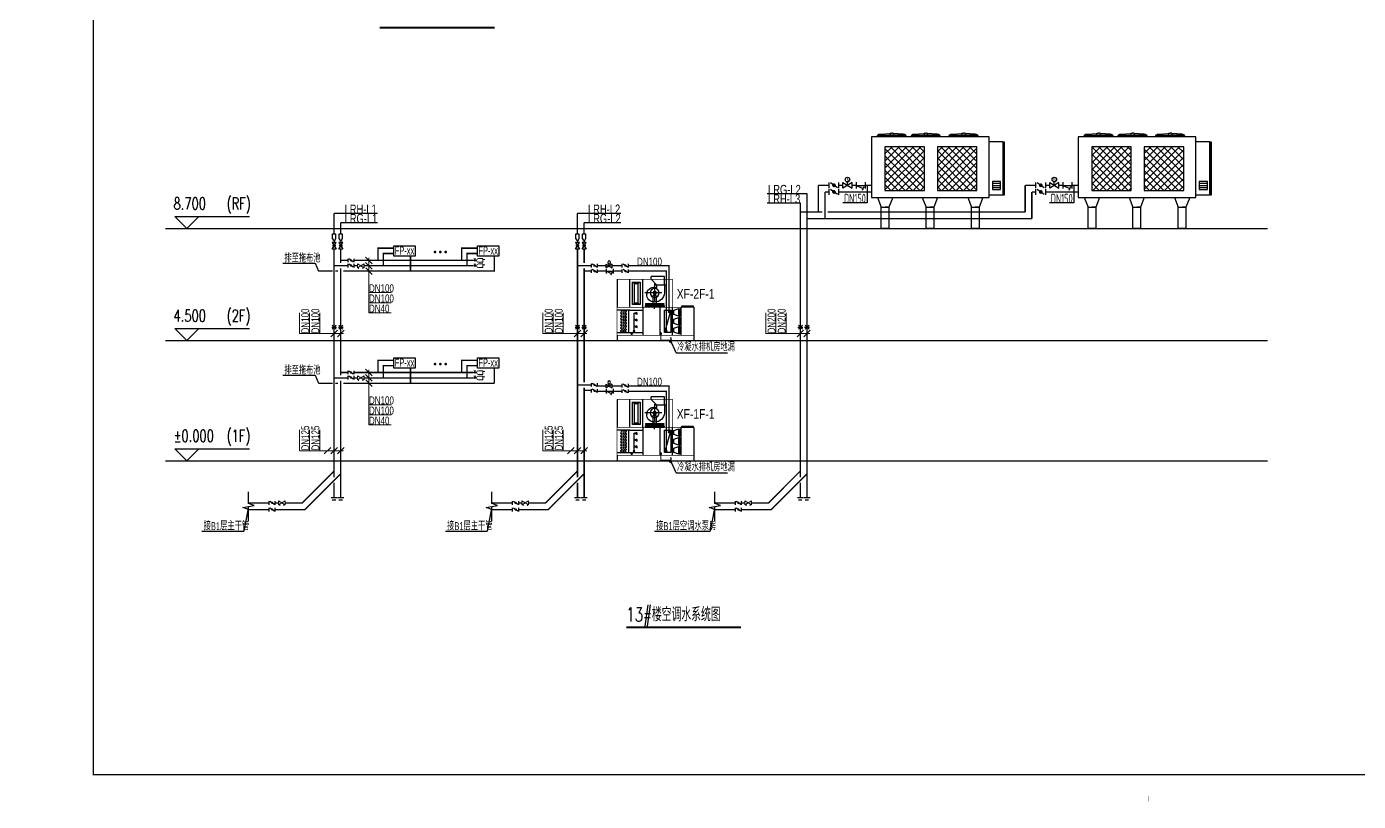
# Model space of a CAD drawing. Extents: x -777745 to 647905, y -207485 to 303235.
# Drawn here: x -437761 to -387826, y 99423 to 128455 of the extents above; entities that cross this region are included whole.
import ezdxf

# ---------------------------------------------------------------- set-up
doc = ezdxf.new("R2010")
doc.units = 0
doc.header["$LTSCALE"] = 1000
doc.linetypes.add('CENTER2', pattern=[1.125, 0.75, -0.125, 0.125, -0.125])
doc.linetypes.add('DASH', pattern=[0.35, 0.25, -0.1])
doc.layers.get('0').update_dxf_attribs({"linetype": 'CONTINUOUS'})
for name, color, linetype in [('00-防烟分区', 4, 'CONTINUOUS'), ('ACS_100', 2, 'CONTINUOUS'), ('ACS_COM', 7, 'CONTINUOUS'), ('ACS_KT_FM', 3, 'CONTINUOUS'), ('ACS_KT_FM_E', 3, 'CONTINUOUS'), ('ACS_SFG_FM', 3, 'CONTINUOUS'), ('ACS_空调机组', 2, 'CONTINUOUS'), ('ACS_设备', 4, 'CONTINUOUS'), ('DIM_ELEV', 3, 'CONTINUOUS'), ('DIM_SYMB', 3, 'CONTINUOUS'), ('DUCT-新风标注', 3, 'CONTINUOUS'), ('DUCT-新风阀门', 7, 'CONTINUOUS'), ('EQ-风机盘管', 7, 'CONTINUOUS'), ('H-公共文字', 7, 'CONTINUOUS'), ('TEXT-风机盘管', 7, 'CONTINUOUS'), ('VALVE-空冷供水', 7, 'CONTINUOUS'), ('VALVE-空冷热回水', 7, 'CONTINUOUS'), ('设备以及附件层', 7, 'CONTINUOUS')]:
    doc.layers.add(name, color=color, linetype=linetype)
for name, color, linetype, lineweight in [('H-CN-阀件', 7, 'CONTINUOUS', 25), ('H-DIM-空调', 7, 'CONTINUOUS', 20), ('H-KT-冷凝', 5, 'N_LINE', 35), ('H-KT-冷热供', 3, 'LRG_LINE', 35), ('H-KT-冷热回', 2, 'LRH_LINE', 35), ('H-KT-阀件', 7, 'CONTINUOUS', 20)]:
    doc.layers.add(name, color=color, linetype=linetype, lineweight=lineweight)
doc.styles.add('_TCH_DIM', font='SIMPLEX', dxfattribs={"bigfont": 'GBCBIG'})
doc.styles.add('_THVAC_PIPEDN', font='ROS', dxfattribs={"width": 0.8, "height": 3.5, "bigfont": 'JD'})
doc.styles.add('HZF', font='ROS', dxfattribs={"width": 0.75, "bigfont": 'JD'})
doc.styles.add('JD', font='ROMANS2.shx', dxfattribs={"width": 0.7, "bigfont": 'HZDF2.shx'})
doc.styles.add('KHZ', font='ROMANS', dxfattribs={"width": 0.7, "bigfont": 'HZTXT'})
doc.styles.get("Standard").update_dxf_attribs({"font": 'ros.shx', "width": 0.8, "bigfont": 'jd.shx'})
doc.styles.add('等高', font='ros1.shx', dxfattribs={"width": 0.7, "bigfont": 'jd.shx'})
doc.linetypes.add('LRG_LINE', pattern='A,1.5,-0.1,["LRG",KHZ,S=0.1,R=0,X=-0.1,Y=-0.05],-0.2', length=1.8)
doc.linetypes.add('LRH_LINE', pattern='A,1.5,-0.1,["LRH",KHZ,S=0.1,R=0,X=-0.1,Y=-0.05],-0.2', length=1.8)
doc.linetypes.add('N_LINE', pattern='A,1.5,-0.1,["N",KHZ,S=0.1,R=0,X=-0.1,Y=-0.05],-0.02', length=1.62)

# ---------------------------------------------------------------- blocks, each defined once
blk = doc.blocks.new('图框-A1')
for points, const_width in [([(0, 0), (841, 0), (841, 594), (0, 594)], 0.05), ([(766, 584), (25, 584), (25, 10), (766, 10)], 0.5)]:
    blk.add_lwpolyline(points, close=True, dxfattribs=dict(const_width=const_width))
at = {"const_width": 0.05}
blk.add_lwpolyline([(420.5, 0), (420.5, 2)], dxfattribs=at)
blk = doc.blocks.new('$VALVE$00000964')
h = blk.add_hatch(color=256)
h.paths.add_polyline_path([(15, 46, 0.414214), (0, 61), (0, 31, 0.414214)])
h.paths.add_polyline_path([(0, 61, 0.414214), (-15, 46, 0.414214), (0, 31)])
for p, q in [((-46, 138), (-46, 251)), ((-46, 251), (46, 251)), ((0, 92), (0, 0)), ((15, 46), (44, 46)), ((23, 251), (23, 297)), ((44, 68), (44, 24)), ((46, 251), (46, 138))]:
    blk.add_line(p, q)
blk.add_circle((0, 46), 14.7)
blk.add_arc((0, 138), 46.1, 180, 0)
blk.add_point((0, 0))
blk = doc.blocks.new('$VALVE$00000929')
blk.add_lwpolyline([(-125, -72), (125, 72), (125, -72), (-125, 72)], close=True)
for points in [[(-80, -46), (-80, -116)], [(80, -46), (80, -116)]]:
    blk.add_lwpolyline(points)
for p in [(-125, 0), (125, 0)]:
    blk.add_point(p)
blk = doc.blocks.new('$VALVE$00000777')
for p, q in [((-150, 350), (-150, 850)), ((-150, 850), (150, 850)), ((0, 850), (0, 1000)), ((0, 200), (0, 0)), ((150, 850), (150, 350))]:
    blk.add_line(p, q)
blk.add_arc((0, 350), 150, 180, 0)
at = {"width": 0.8, "flags": 9}
for tag in ['YSIZE', 'XSIZE', 'XSIZE', 'YSIZE']:
    blk.add_attdef(tag, (0, 0), '', height=0.5, dxfattribs=at)
blk = doc.blocks.new('$VALVE$00000296')
for points in [[(-125, 72), (-125, -72), (125, 72), (125, -72), (-125, 72)], [(0, 60), (0, -64)]]:
    blk.add_lwpolyline(points)
for p in [(-125, 0), (125, 0)]:
    blk.add_point(p)
blk = doc.blocks.new('HDDF')
for p, q in [((-2.47, 1.45), (-2.47, -1.4)), ((1.78, 1.22), (-1.78, -1.17)), ((2.47, 1.45), (2.47, -1.4))]:
    blk.add_line(p, q)
at = {"const_width": 0.944}
blk.add_lwpolyline([(-0.47, 0, 1), (0.47, 0, 1)], format="xyb", close=True, dxfattribs=at)
blk = doc.blocks.new('$VALVE$00000780')
at = {"layer": '设备以及附件层'}
for points in [[(-37, -37), (37, 37)], [(37, -37), (-37, 37)], [(0, 45), (0, -45)]]:
    blk.add_lwpolyline(points, dxfattribs=at)
blk = doc.blocks.new('$ThvacSys$00000040')
at = {"elevation": 0}
blk.add_lwpolyline([(7, -101, -0.575183), (0, 0, 0.604745), (-11, 101, 16.924828)], format="xyb", dxfattribs=at)
blk = doc.blocks.new('jrg')
for centre, radius, start, end in [((-1.87, 0), 0.375, 0, 180), ((-1.12, 0), 0.375, 180, 0), ((-0.37, 0), 0.375, 0, 180), ((0.39, 0.02), 0.393, 182.68224, 357.31776), ((1.16, 0), 0.375, 0, 180), ((1.92, 0.01), 0.38, 180.89646, 359.10354)]:
    blk.add_arc(centre, radius, start, end)
blk = doc.blocks.new('xf-100-1')
for centre, radius, start, end in [((2553, 220), 28.5, 90.8965, 269.1035), ((2554, 105), 29.5, 92.6822, 180.5291), ((2552, 163), 28.1, 270, 90), ((2633, 220), 28.5, 90.8965, 269.1035), ((2634, 105), 29.5, 92.6822, 180.5291), ((2632, 163), 28.1, 270, 90), ((2721, 221), 28.5, 90.8965, 269.1035), ((2722, 107), 29.5, 92.6822, 182.671), ((2720, 164), 28.1, 270, 90)]:
    blk.add_arc(centre, radius, start, end)
at = {"layer": 'ACS_100'}
for p, q in [((1920, 1050), (1920, 2100)), ((2400, 1050), (2400, 2100))]:
    blk.add_line(p, q, dxfattribs=at)
at = {"layer": 'ACS_KT_FM', "color": 8}
for centre, end in [((2552, 958), 332.1155), ((2632, 958), 332.1155), ((2720, 959), 329.5438)]:
    blk.add_arc(centre, 28.1, 270, end, dxfattribs=at)
at = {"layer": 'ACS_SFG_FM', "color": 8}
blk.add_line((1056, 1880), (1442, 1880), dxfattribs=at)
at = {"layer": 'ACS_空调机组', "color": 2}
for p, q in [((1100, 2100), (1100, 2200)), ((1100, 2200), (1607, 2200)), ((1607, 2100), (1607, 2200)), ((2880, 2100), (2880, 1050)), ((0, 1050), (0, 0)), ((454, 1100), (24, 1100)), ((24, 1100), (24, 1050)), ((25, 1050), (454, 1050)), ((454, 1050), (454, 1100)), ((480, 0), (480, 1050)), ((480, 0), (480, 1050)), ((800, 0), (800, 1050)), ((1280, 1050), (1280, 0)), ((1920, 1050), (1920, 0))]:
    blk.add_line(p, q, dxfattribs=at)
at = {"layer": 'ACS_空调机组', "color": 8}
for p, q in [((1100, 1880), (1100, 2100)), ((1386, 1880), (1607, 2100)), ((1041, 1880), (1456, 1880)), ((1060, 1880), (1437, 1880)), ((1100, 1880), (1100, 1589)), ((1207, 1589), (1837, 1589)), ((1386, 1790), (1386, 1880)), ((1469, 1255), (1469, 1923)), ((1765, 1570), (1765, 1543)), ((2099, 1945), (2015, 1995)), ((2305, 1995), (2015, 1995)), ((2015, 1995), (2015, 1155)), ((2221, 1945), (2099, 1945)), ((2099, 1945), (2099, 1205)), ((2221, 1945), (2305, 1995)), ((2221, 1205), (2221, 1945)), ((2305, 1155), (2305, 1995)), ((530, 717), (530, 1001)), ((750, 938), (568, 1001)), ((568, 717), (568, 1001)), ((1114, 1113), (1114, 1050)), ((1825, 1113), (1114, 1113)), ((1114, 1050), (1825, 1050)), ((1130, 1189), (1130, 1153)), ((1809, 1189), (1130, 1189)), ((1809, 1153), (1130, 1153)), ((1141, 1125), (1172, 1125)), ((1151, 1140), (1172, 1140)), ((1190, 1140), (1168, 1140)), ((1199, 1125), (1169, 1125)), ((1170, 1107), (1170, 1156)), ((1325, 1125), (1356, 1125)), ((1335, 1140), (1357, 1140)), ((1374, 1140), (1353, 1140)), ((1384, 1125), (1353, 1125)), ((1354, 1107), (1354, 1156)), ((1409, 1483), (1409, 1189)), ((1409, 1483), (1536, 1483)), ((1460, 1001), (1498, 1001)), ((1536, 1483), (1536, 1189)), ((1556, 1125), (1586, 1125)), ((1566, 1140), (1587, 1140)), ((1604, 1140), (1583, 1140)), ((1614, 1125), (1584, 1125)), ((1585, 1107), (1585, 1156)), ((1740, 1125), (1771, 1125)), ((1750, 1140), (1771, 1140)), ((1789, 1140), (1767, 1140)), ((1798, 1125), (1768, 1125)), ((1769, 1107), (1769, 1156)), ((1809, 1189), (1809, 1153)), ((1825, 1113), (1825, 1050)), ((2015, 1155), (2099, 1205)), ((2015, 1155), (2305, 1155)), ((2099, 1205), (2221, 1205)), ((2305, 1155), (2221, 1205)), ((530, 717), (568, 717)), ((530, 383), (530, 667)), ((530, 667), (568, 667)), ((568, 717), (750, 780)), ((568, 383), (568, 667)), ((750, 604), (568, 667)), ((750, 780), (750, 938)), ((750, 446), (750, 604)), ((861, 945), (1097, 105)), ((861, 945), (861, 105)), ((1097, 945), (861, 945)), ((1097, 105), (1097, 945)), ((2400, 945), (1920, 945)), ((2244, 827), (2109, 827)), ((2244, 578), (2109, 578)), ((2244, 827), (2127, 866)), ((2244, 827), (2127, 787)), ((2244, 578), (2127, 617)), ((2244, 578), (2127, 538)), ((2244, 189), (2244, 827)), ((2400, 945), (2865, 945)), ((2434, 105), (2434, 945)), ((530, 383), (568, 383)), ((530, 333), (568, 333)), ((530, 49), (530, 333)), ((530, 49), (568, 49)), ((568, 383), (750, 446)), ((750, 270), (568, 333)), ((568, 49), (568, 333)), ((568, 49), (750, 112)), ((750, 112), (750, 270)), ((861, 105), (1097, 105)), ((2880, 105), (1920, 105)), ((2244, 328), (2109, 328)), ((2244, 328), (2127, 368)), ((2244, 328), (2127, 289))]:
    blk.add_line(p, q, dxfattribs=at)
at = {"layer": 'ACS_空调机组', "color": 2, "const_width": 25}
for points in [[(800, 1050), (800, 2100)], [(2880, 2100), (800, 2100)], [(1295, 2100), (2880, 2100)], [(2880, 1050), (2880, 2100)], [(0, 1050), (0, 0)], [(0, 1050), (2880, 1050)], [(2880, 1050), (0, 1050)], [(2880, 1050), (865, 1050)], [(2880, 1050), (2880, 0)], [(0, 0), (2880, 0)]]:
    blk.add_lwpolyline(points, dxfattribs=at)
at = {"layer": 'ACS_空调机组', "color": 8}
for points in [[(1151, 1153), (1151, 1140), (1141, 1125), (1141, 1113)], [(1190, 1153), (1190, 1140), (1199, 1125), (1199, 1113)], [(1335, 1153), (1335, 1140), (1325, 1125), (1325, 1113)], [(1374, 1153), (1374, 1140), (1384, 1125), (1384, 1113)], [(1566, 1153), (1566, 1140), (1556, 1125), (1556, 1113)], [(1604, 1153), (1604, 1140), (1614, 1125), (1614, 1113)], [(1750, 1153), (1750, 1140), (1740, 1125), (1740, 1113)], [(1789, 1153), (1789, 1140), (1798, 1125), (1798, 1113)]]:
    blk.add_lwpolyline(points, dxfattribs=at)
for centre, radius in [((1470, 1589), 169), ((1467, 1586), 63.6), ((1467, 1586), 53.7), ((932, 882), 28.4), ((1031, 164), 28.4), ((1237, 59), 28.4), ((2244, 160), 28.4), ((2331, 61), 28.4)]:
    blk.add_circle(centre, radius, dxfattribs=at)
for centre, radius, start, end in [((1471, 1617), 372, 184.4351, 269.7278), ((1490, 1532), 277, 7.7643, 111.8456), ((1483, 1527), 282, 267.2168, 3.3402)]:
    blk.add_arc(centre, radius, start, end, dxfattribs=at)
at = {"layer": 'ACS_KT_FM', "color": 8, "xscale": -75, "yscale": 75, "zscale": 75, "rotation": 270}
for p in [(2552, 758), (2552, 417), (2632, 758), (2632, 417), (2720, 759), (2720, 418)]:
    blk.add_blockref('jrg', p, dxfattribs=at)
blk = doc.blocks.new('Yxglq')
for p, q in [((0, 1.07), (0, -1.07)), ((0, 0), (2.37, -1.03)), ((0, 0), (2.99, 0)), ((2.99, 1.07), (2.99, -1.07)), ((2.09, -1.61), (2.71, -0.35))]:
    blk.add_line(p, q)
blk = doc.blocks.new('风冷机组')
at = {"layer": 'ACS_设备'}
h = blk.add_hatch(dxfattribs=at)
h.set_pattern_fill('ANSI37', color=256, scale=120, style=0)
h.set_pattern_definition([(45, (-3202.8, -13753.6), (-269.408, 269.408), []), (135, (-3202.8, -13753.6), (-269.408, -269.408), [])])
h.paths.add_polyline_path([(-560, 4529), (-3524, 4529), (-3524, 1264), (-560, 1264)])
h.paths.add_polyline_path([(3368, 4529), (404, 4529), (404, 1264), (3368, 1264)])
for p, q in [((-3597, 5326), (-2514, 5326)), ((-3560, 5411), (-2514, 5411)), ((-3386, 5493), (-2633, 5522)), ((-2633, 5553), (-2520, 5553)), ((-2633, 5522), (-2633, 5553)), ((-2633, 5522), (-2633, 5349)), ((-2633, 5349), (-2514, 5349)), ((-1469, 5411), (-2514, 5411)), ((-2396, 5349), (-2514, 5349)), ((-1432, 5326), (-2514, 5326)), ((-2396, 5553), (-2509, 5553)), ((-2396, 5522), (-2396, 5553)), ((-1643, 5493), (-2396, 5522)), ((-2396, 5522), (-2396, 5349)), ((-763, 5326), (319, 5326)), ((-726, 5411), (319, 5411)), ((-552, 5493), (201, 5522)), ((201, 5522), (201, 5553)), ((201, 5553), (314, 5553)), ((201, 5522), (201, 5349)), ((201, 5349), (319, 5349)), ((1364, 5411), (319, 5411)), ((437, 5349), (319, 5349)), ((1402, 5326), (319, 5326)), ((437, 5553), (325, 5553)), ((437, 5522), (437, 5553)), ((1191, 5493), (437, 5522)), ((437, 5522), (437, 5349)), ((1784, 5326), (2867, 5326)), ((1822, 5411), (2867, 5411)), ((1995, 5493), (2749, 5522)), ((2749, 5522), (2749, 5553)), ((2749, 5553), (2861, 5553)), ((2749, 5522), (2749, 5349)), ((2749, 5349), (2867, 5349)), ((3912, 5411), (2867, 5411)), ((2985, 5349), (2867, 5349)), ((3949, 5326), (2867, 5326)), ((2985, 5553), (2872, 5553)), ((2985, 5522), (2985, 5553)), ((2985, 5522), (2985, 5349)), ((3738, 5493), (2985, 5522)), ((-5467, 4944), (-5467, 903)), ((-4443, 4944), (-5467, 4944)), ((-5299, 1776), (-4691, 1776)), ((-5299, 1620), (-4691, 1620)), ((-5299, 1464), (-4691, 1464)), ((-5467, 903), (-4445, 903)), ((-3976, 733), (-3691, 0)), ((-3691, 0), (-3405, 0)), ((-3119, 0), (-3405, 0)), ((-2834, 733), (-3119, 0)), ((-571, 733), (-286, 0)), ((-286, 0), (0, 0)), ((286, 0), (0, 0)), ((571, 733), (286, 0)), ((2786, 733), (3072, 0)), ((3929, 733), (3643, 0)), ((3072, 0), (3357, 0)), ((3643, 0), (3357, 0))]:
    blk.add_line(p, q, dxfattribs=at)
for points in [[(-4445, 5282), (4389, 5282), (4389, 733), (-4445, 733)], [(-5502, 4904), (-5580, 4904), (-5580, 920), (-5502, 920)], [(-3524, 4529), (-560, 4529), (-560, 1264), (-3524, 1264)], [(404, 4529), (3368, 4529), (3368, 1264), (404, 1264)], [(-5299, 1931), (-4691, 1931), (-4691, 1324), (-5299, 1324)]]:
    blk.add_lwpolyline(points, close=True, dxfattribs=at)
for centre, start, end in [((-3396, 5289), 87.23191, 181.90384), ((-1633, 5289), 358.09616, 92.76809), ((-562, 5289), 87.23191, 181.90384), ((1200, 5289), 358.09616, 92.76809), ((1986, 5289), 87.23191, 181.90384), ((3748, 5289), 358.09616, 92.76809)]:
    blk.add_arc(centre, 205, start, end, dxfattribs=at)
blk = doc.blocks.new('DDZF')
for p, q in [((1.5, 0.94), (-1.5, -0.94)), ((-1.5, 0.94), (1.5, -0.94)), ((-1.5, -0.94), (-1.5, 0.94)), ((0, 0), (0, 1.12)), ((1.5, -0.94), (1.5, 0.94))]:
    blk.add_line(p, q)
blk.add_circle((0, 1.88), 0.75)
at = {"width": 0.8}
blk.add_text('M', height=1.12, dxfattribs=at).set_placement((-0.31, 1.32))

msp = doc.modelspace()

# ---------------------------------------------------------------- hatches: boundary and pattern name
at = {"layer": 'H-KT-冷凝', "linetype": 'CENTER2'}
for points in [[(-420228.4, 119293), (-420202.2, 119293), (-420202.2, 119266.8)], [(-420228.4, 119293), (-420228.4, 119266.8), (-420202.2, 119266.8)], [(-413979.1, 116704.5), (-413996.6, 116704.5), (-413996.6, 116687)], [(-413979.1, 116704.5), (-413979.1, 116687), (-413996.6, 116687)], [(-413979.1, 112204.5), (-413996.6, 112204.5), (-413996.6, 112187)], [(-413979.1, 112204.5), (-413979.1, 112187), (-413996.6, 112187)]]:
    msp.add_hatch(color=256, dxfattribs=at).paths.add_polyline_path(points)
at = {"layer": 'H-KT-冷热供', "linetype": 'Continuous'}
for points in [[(-424582.8, 120154.1), (-424609, 120154.1), (-424609, 120180.4)], [(-424582.8, 120154.1), (-424582.8, 120180.4), (-424609, 120180.4)], [(-421445, 120154.1), (-421471.2, 120154.1), (-421471.2, 120180.4)], [(-421445, 120154.1), (-421445, 120180.4), (-421471.2, 120180.4)], [(-424582.8, 115954.1), (-424609, 115954.1), (-424609, 115980.4)], [(-424582.8, 115954.1), (-424582.8, 115980.4), (-424609, 115980.4)], [(-421445, 115954.1), (-421471.2, 115954.1), (-421471.2, 115980.4)], [(-421445, 115954.1), (-421445, 115980.4), (-421471.2, 115980.4)], [(-421445, 115954.1), (-421471.2, 115954.1), (-421471.2, 115980.4)], [(-421445, 115954.1), (-421445, 115980.4), (-421471.2, 115980.4)]]:
    msp.add_hatch(color=256, dxfattribs=at).paths.add_polyline_path(points)
at = {"layer": 'H-KT-冷热回', "linetype": 'DASH'}
for points in [[(-424382.8, 119954.1), (-424409, 119954.1), (-424409, 119980.4)], [(-424382.8, 119954.1), (-424382.8, 119980.4), (-424409, 119980.4)], [(-421245, 119954.1), (-421271.2, 119954.1), (-421271.2, 119980.4)], [(-421245, 119954.1), (-421245, 119980.4), (-421271.2, 119980.4)], [(-424382.8, 115754.1), (-424409, 115754.1), (-424409, 115780.4)], [(-424382.8, 115754.1), (-424382.8, 115780.4), (-424409, 115780.4)], [(-421245, 115754.1), (-421271.2, 115754.1), (-421271.2, 115780.4)], [(-421245, 115754.1), (-421245, 115780.4), (-421271.2, 115780.4)]]:
    msp.add_hatch(color=256, dxfattribs=at).paths.add_polyline_path(points)

# ---------------------------------------------------------------- linework, layer by layer
for p, q in [((-432554.2, 120888.1), (-391232.2, 120888.1)), ((-416025.8, 119555.4), (-415811.2, 119421.3)), ((-416025.8, 119421.3), (-416025.8, 119555.4)), ((-415811.2, 119555.4), (-416025.8, 119421.3)), ((-415918.5, 119488.3), (-415918.5, 119568.8)), ((-415811.2, 119421.3), (-415811.2, 119555.4)), ((-432554.2, 116688.1), (-391232.2, 116688.1)), ((-413400.5, 116234.5), (-411481.7, 116234.5)), ((-416025.8, 115055.4), (-415811.2, 114921.3)), ((-416025.8, 114921.3), (-416025.8, 115055.4)), ((-415811.2, 115055.4), (-416025.8, 114921.3)), ((-415918.5, 114988.3), (-415918.5, 115068.8)), ((-415811.2, 114921.3), (-415811.2, 115055.4)), ((-432554.2, 112188.1), (-391232.2, 112188.1)), ((-413400.5, 111734.5), (-411481.7, 111734.5)), ((-426119.5, 110793.6), (-426342.2, 110793.6)), ((-426172, 110709.8), (-426300.5, 110709.8)), ((-425867.5, 110793.6), (-426090.3, 110793.6)), ((-425922, 110709.8), (-426050.5, 110709.8)), ((-416992.9, 110793.6), (-417215.6, 110793.6)), ((-417045.4, 110709.8), (-417173.8, 110709.8)), ((-416740.9, 110793.6), (-416963.6, 110793.6)), ((-416795.4, 110709.8), (-416923.8, 110709.8)), ((-408635.6, 110793.6), (-408858.4, 110793.6)), ((-408688.1, 110709.8), (-408816.6, 110709.8)), ((-408383.6, 110793.6), (-408606.4, 110793.6)), ((-408438.1, 110709.8), (-408566.6, 110709.8))]:
    msp.add_line(p, q)
for points in [[(-405428, 120888.1), (-405713.7, 120888.1), (-405713.7, 121685), (-405428, 121685)], [(-403749.3, 120888.1), (-404035, 120888.1), (-404035, 121685), (-403749.3, 121685)], [(-402046.8, 120888.1), (-402332.5, 120888.1), (-402332.5, 121685), (-402046.8, 121685)], [(-397673.9, 120888.1), (-397959.7, 120888.1), (-397959.7, 121685), (-397673.9, 121685)], [(-395995.2, 120888.1), (-396281, 120888.1), (-396281, 121685), (-395995.2, 121685)], [(-394292.7, 120888.1), (-394578.5, 120888.1), (-394578.5, 121685), (-394292.7, 121685)]]:
    msp.add_lwpolyline(points, close=True)
at = {"const_width": 50}
for points in [[(-422473, 120007.8, 1), (-422423, 120007.8, 1)], [(-422273, 120007.8, 1), (-422223, 120007.8, 1)], [(-422073, 120007.8, 1), (-422023, 120007.8, 1)], [(-422473, 115807.8, 1), (-422423, 115807.8, 1)], [(-422273, 115807.8, 1), (-422223, 115807.8, 1)], [(-422073, 115807.8, 1), (-422023, 115807.8, 1)]]:
    msp.add_lwpolyline(points, format="xyb", close=True, dxfattribs=at)
at = {"extrusion": (0, 0, -1)}
for centre in [(-415918.5, 119622.4), (-415918.5, 115122.4)]:
    msp.add_ellipse(centre, major_axis=(37.9, 37.9), ratio=1, start_param=3.9269908, end_param=10.2101761, dxfattribs=at)
at = {"layer": 'ACS_COM', "color": 2, "ltscale": 10}
for p, q in [((-406245.3, 122507.9), (-406245.3, 121850.9)), ((-398491.2, 122507.9), (-398491.2, 121850.9)), ((-406245.3, 121850.9), (-407159.4, 121850.9)), ((-398491.2, 121850.9), (-399405.3, 121850.9))]:
    msp.add_line(p, q, dxfattribs=at)
at = {"layer": 'DIM_ELEV'}
for p, q in [((-431756.4, 120888.1), (-432206.4, 121338.1)), ((-432206.4, 121338.1), (-429410.4, 121338.1)), ((-431756.4, 120888.1), (-431306.4, 121338.1)), ((-431756.4, 116688.1), (-432206.4, 117138.1)), ((-432206.4, 117138.1), (-429410.4, 117138.1)), ((-431756.4, 116688.1), (-431306.4, 117138.1)), ((-431756.4, 112188.1), (-432206.4, 112638.1)), ((-432206.4, 112638.1), (-429410.4, 112638.1)), ((-431756.4, 112188.1), (-431306.4, 112638.1))]:
    msp.add_line(p, q, dxfattribs=at)
at = {"layer": 'DIM_SYMB', "const_width": 70}
for points in [[(-424519.6, 128413.9), (-420213.1, 128413.9)], [(-415277.7, 105943.7), (-410971.2, 105943.7)]]:
    msp.add_lwpolyline(points, dxfattribs=at)
at = {"layer": 'DUCT-新风标注'}
for p, q in [((-408499, 122189.3), (-409990.2, 122189.3)), ((-408499, 121257.9), (-408499, 122189.3)), ((-424607.7, 121453.7), (-426232.8, 121453.7)), ((-426232.8, 120745.5), (-426232.8, 121453.7)), ((-415481.1, 121453.7), (-417106.2, 121453.7)), ((-417106.2, 120745.5), (-417106.2, 121453.7)), ((-408749, 121839.3), (-409990.2, 121839.3)), ((-408749, 121507.9), (-408749, 121839.3)), ((-424607.7, 121103.7), (-425982.8, 121103.7)), ((-425982.8, 120745.5), (-425982.8, 121103.7)), ((-415481.1, 121103.7), (-416856.2, 121103.7)), ((-416856.2, 120745.5), (-416856.2, 121103.7))]:
    msp.add_line(p, q, dxfattribs=at)
at = {"layer": 'DUCT-新风阀门'}
for p, q in [((-415621.9, 116888.1), (-415621.9, 116688.1)), ((-412741.9, 116888.1), (-412741.9, 116688.1)), ((-415621.9, 112388.1), (-415621.9, 112188.1)), ((-412741.9, 112388.1), (-412741.9, 112188.1))]:
    msp.add_line(p, q, dxfattribs=at)
at = {"layer": 'EQ-风机盘管', "color": 4}
for points in [[(-423996.9, 120246.3), (-423196.8, 120246.3), (-423196.8, 119854.1), (-423996.9, 119854.1)], [(-420859.1, 120246.3), (-420058.9, 120246.3), (-420058.9, 119854.1), (-420859.1, 119854.1)], [(-423996.9, 116046.3), (-423196.8, 116046.3), (-423196.8, 115654.1), (-423996.9, 115654.1)], [(-420859.1, 116046.3), (-420058.9, 116046.3), (-420058.9, 115654.1), (-420859.1, 115654.1)]]:
    msp.add_lwpolyline(points, close=True, dxfattribs=at)
at = {"layer": 'H-DIM-空调'}
for p, q in [((-425054, 119816.8), (-424806.5, 119569.3)), ((-425054, 119616.8), (-424806.5, 119369.3)), ((-425048.3, 119416.8), (-424800.8, 119169.3)), ((-424930.2, 119793), (-424930.2, 118187.2)), ((-424930.2, 118487.2), (-424089.1, 118487.2)), ((-424930.2, 118487.2), (-424930.2, 117727.2)), ((-424930.2, 118107.2), (-424089.1, 118107.2)), ((-427530.7, 116951.5), (-427530.7, 117732.2)), ((-427150.7, 116951.5), (-427150.7, 117732.2)), ((-426770.7, 116951.5), (-426770.7, 117732.2)), ((-424930.2, 117727.2), (-424089.1, 117727.2)), ((-418404.1, 116951.5), (-418404.1, 117732.2)), ((-418024.1, 116951.5), (-418024.1, 117732.2)), ((-417644.1, 116951.5), (-417644.1, 117732.2)), ((-410046.8, 116951.5), (-410046.8, 117732.2)), ((-409666.8, 116951.5), (-409666.8, 117732.2)), ((-409286.8, 116951.5), (-409286.8, 117732.2)), ((-426770.7, 116951.5), (-427530.7, 116951.5)), ((-425882.8, 116951.5), (-426770.7, 116951.5)), ((-426356.6, 116827.8), (-426109.1, 117075.3)), ((-426106.6, 116827.8), (-425859.1, 117075.3)), ((-417644.1, 116951.5), (-418404.1, 116951.5)), ((-416756.2, 116951.5), (-417644.1, 116951.5)), ((-417229.9, 116827.8), (-416982.4, 117075.3)), ((-416979.9, 116827.8), (-416732.4, 117075.3)), ((-409286.8, 116951.5), (-410046.8, 116951.5)), ((-408399, 116951.5), (-409286.8, 116951.5)), ((-408872.7, 116827.8), (-408625.2, 117075.3)), ((-408622.7, 116827.8), (-408375.2, 117075.3)), ((-425054, 115616.8), (-424806.5, 115369.3)), ((-425054, 115416.8), (-424806.5, 115169.3)), ((-424930.2, 115593), (-424930.2, 113987.2)), ((-425048.3, 115216.8), (-424800.8, 114969.3)), ((-424930.2, 114287.2), (-424089.3, 114287.2)), ((-424930.2, 114287.2), (-424930.2, 113527.2)), ((-424930.2, 113907.2), (-424089.3, 113907.2)), ((-424930.2, 113527.2), (-424089.3, 113527.2)), ((-427530.7, 112564.2), (-427530.7, 113344.9)), ((-427150.7, 112564.2), (-427150.7, 113344.9)), ((-426770.7, 112564.2), (-426770.7, 113344.9)), ((-418404.1, 112564.2), (-418404.1, 113344.9)), ((-418024.1, 112564.2), (-418024.1, 113344.9)), ((-417644.1, 112564.2), (-417644.1, 113344.9)), ((-426770.7, 112564.2), (-427530.7, 112564.2)), ((-425882.8, 112564.2), (-426770.7, 112564.2)), ((-426606.6, 112440.5), (-426359.1, 112688)), ((-426356.6, 112440.5), (-426109.1, 112688)), ((-426106.6, 112440.5), (-425859.1, 112688)), ((-417644.1, 112564.2), (-418404.1, 112564.2)), ((-416756.2, 112564.2), (-417644.1, 112564.2)), ((-417479.9, 112440.5), (-417232.4, 112688)), ((-417229.9, 112440.5), (-416982.4, 112688)), ((-416979.9, 112440.5), (-416732.4, 112688))]:
    msp.add_line(p, q, dxfattribs=at)
at = {"layer": 'H-KT-冷凝', "linetype": 'CENTER2', "ltscale": 1.5, "const_width": 52.5}
for points in [[(-423366.3, 119293), (-423366.3, 119854.1)], [(-420228.4, 119293), (-420228.4, 119854.1)], [(-426282.8, 119293), (-426813.4, 119293)], [(-426182.8, 119293), (-426082.8, 119293)], [(-425882.8, 119293), (-423366.3, 119293)], [(-423366.3, 119293), (-420228.4, 119293)], [(-423366.3, 115093), (-423366.3, 115654.1)], [(-420228.4, 115093), (-420228.4, 115654.1)], [(-426282.8, 115093), (-426813.4, 115093)], [(-426182.8, 115093), (-426082.8, 115093)], [(-425882.8, 115093), (-423366.3, 115093)], [(-423366.3, 115093), (-420228.4, 115093)]]:
    msp.add_lwpolyline(points, dxfattribs=at)
at = {"layer": 'H-KT-冷凝', "linetype": 'CENTER2', "const_width": 35}
for points in [[(-413979.1, 116704.5), (-413979.1, 116946.7)], [(-413979.1, 116704.5), (-413612.8, 116704.5)], [(-413979.1, 112204.5), (-413979.1, 112446.7)], [(-413979.1, 112204.5), (-413612.8, 112204.5)]]:
    msp.add_lwpolyline(points, dxfattribs=at)
at = {"layer": 'H-KT-冷热供', "linetype": 'Continuous', "ltscale": 1.5, "const_width": 52.5}
for points in [[(-407823.7, 122257.9), (-407673.7, 122257.9)], [(-407823.7, 121257.9), (-407823.7, 122257.9)], [(-407303.6, 122257.9), (-406086.4, 122257.9)], [(-400069.6, 122257.9), (-399919.6, 122257.9)], [(-400069.6, 121257.9), (-400069.6, 122257.9)], [(-399549.5, 122257.9), (-398332.4, 122257.9)], [(-408499, 114893), (-408499, 121257.9)], [(-408499, 121257.9), (-400069.6, 121257.9)], [(-425982.8, 119693), (-425982.8, 120120.5)], [(-424582.8, 119693), (-424582.8, 120154.1)], [(-424582.8, 120154.1), (-423996.9, 120154.1)], [(-421445, 119693), (-421445, 120154.1)], [(-421445, 120154.1), (-420859.1, 120154.1)], [(-416856.2, 119693), (-416856.2, 120120.5)], [(-425982.8, 119693), (-425710.8, 119693)], [(-425982.8, 119593), (-425982.8, 119693)], [(-425982.8, 115393), (-425982.8, 119393)], [(-425479.5, 119693), (-424582.8, 119693)], [(-424582.8, 119693), (-421445, 119693)], [(-421445, 119693), (-421025.8, 119693)], [(-416856.2, 119593), (-416856.2, 119693)], [(-416856.2, 115122.4), (-416856.2, 119393)], [(-416856.2, 119293), (-416584.1, 119293)], [(-416352.8, 119293), (-416025.8, 119293)], [(-415773.2, 119293), (-415425.3, 119293)], [(-415194, 119293), (-413772.9, 119293), (-413772.9, 117052.5)], [(-424582.8, 115493), (-424582.8, 115954.1)], [(-424582.8, 115954.1), (-423996.9, 115954.1)], [(-421445, 115493), (-421445, 115954.1)], [(-421445, 115954.1), (-420859.1, 115954.1)], [(-421445, 115954.1), (-420859.1, 115954.1)], [(-425982.8, 115493), (-425710.8, 115493)], [(-425479.5, 115493), (-424582.8, 115493)], [(-424582.8, 115493), (-421445, 115493)], [(-421445, 115493), (-421025.8, 115493)], [(-425982.8, 114893), (-425982.8, 115193)], [(-425982.8, 111700.5), (-425982.8, 114893)], [(-416856.2, 114893), (-416856.2, 114922.4)], [(-416856.2, 111700.5), (-416856.2, 114893)], [(-408499, 111700.5), (-408499, 114893)], [(-416856.2, 114822.4), (-416584.1, 114822.4)], [(-416352.8, 114793), (-416025.8, 114793)], [(-415773.2, 114793), (-415425.3, 114793)], [(-415194, 114793), (-413772.9, 114793), (-413772.9, 112552.5)], [(-428437.5, 110357.7), (-427325.6, 110357.7), (-425982.8, 111700.5)], [(-425982.8, 111700.5), (-425982.8, 110793.6)], [(-419310.9, 110357.7), (-418199, 110357.7), (-416856.2, 111700.5)], [(-416856.2, 111700.5), (-416856.2, 110793.6)], [(-410953.6, 110357.7), (-409841.7, 110357.7), (-408499, 111700.5)], [(-408499, 111700.5), (-408499, 110793.6)], [(-429442.8, 110357.7), (-428668.8, 110357.7)], [(-420316.2, 110357.7), (-419542.2, 110357.7)], [(-411958.9, 110357.7), (-411184.9, 110357.7)]]:
    msp.add_lwpolyline(points, dxfattribs=at)
at = {"layer": 'H-KT-冷热回', "linetype": 'DASH', "ltscale": 1.5, "const_width": 52.5}
for points in [[(-408073.7, 122507.9), (-407673.7, 122507.9)], [(-408073.7, 121507.9), (-408073.7, 122507.9)], [(-407303.6, 122507.9), (-407153.4, 122507.9)], [(-406810.1, 122507.9), (-406660.1, 122507.9)], [(-406323.3, 122507.9), (-406086.4, 122507.9)], [(-400319.6, 122507.9), (-399919.6, 122507.9)], [(-400319.6, 121507.9), (-400319.6, 122507.9)], [(-399549.5, 122507.9), (-399399.3, 122507.9)], [(-399056.1, 122507.9), (-398906.1, 122507.9)], [(-398569.3, 122507.9), (-398332.4, 122507.9)], [(-408749, 114493), (-408749, 121507.9)], [(-408749, 121507.9), (-407923.7, 121507.9)], [(-407723.7, 121507.9), (-400319.6, 121507.9)], [(-426232.8, 118993), (-426232.8, 120120.5)], [(-424382.8, 119493), (-424382.8, 119954.1)], [(-424382.8, 119954.1), (-423996.9, 119954.1)], [(-421245, 119493), (-421245, 119954.1)], [(-421245, 119954.1), (-420859.1, 119954.1)], [(-417106.2, 118993), (-417106.2, 120120.5)], [(-426232.8, 119493), (-425710.8, 119493)], [(-425479.5, 119493), (-425358, 119493)], [(-425107.6, 119493), (-424382.8, 119493)], [(-424382.8, 119493), (-421245, 119493)], [(-421245, 119493), (-421025.8, 119493)], [(-417106.2, 119493), (-416584.1, 119493)], [(-416352.8, 119493), (-416025.8, 119493)], [(-415811.2, 119493), (-415425.3, 119493)], [(-415194, 119493), (-413674.1, 119493), (-413674.1, 117770.5)], [(-426232.8, 114493), (-426232.8, 118993)], [(-417106.2, 114493), (-417106.2, 118993)], [(-424382.8, 115293), (-424382.8, 115754.1)], [(-424382.8, 115754.1), (-423996.9, 115754.1)], [(-421245, 115754.1), (-420859.1, 115754.1)], [(-421245, 115293), (-421245, 115754.1)], [(-426232.8, 115293), (-425710.8, 115293)], [(-425479.5, 115293), (-425358, 115293)], [(-425107.6, 115293), (-424382.8, 115293)], [(-424382.8, 115293), (-421025.8, 115293)], [(-417106.2, 115022.4), (-416584.1, 115022.4)], [(-416352.8, 114993), (-416025.8, 114993)], [(-415811.2, 114993), (-415425.3, 114993)], [(-415194, 114993), (-413674.1, 114993), (-413674.1, 113270.5)], [(-426232.8, 111804), (-426232.8, 114493)], [(-417106.2, 111804), (-417106.2, 114493)], [(-408749, 111804), (-408749, 114493)], [(-428065.6, 110607.7), (-427429.2, 110607.7), (-426232.8, 111804)], [(-426232.8, 111804), (-426232.8, 111560.3)], [(-426232.8, 111371.2), (-426232.8, 110793.6)], [(-418939, 110607.7), (-418302.5, 110607.7), (-417106.2, 111804)], [(-417106.2, 111804), (-417106.2, 111560.3)], [(-417106.2, 111371.2), (-417106.2, 110793.6)], [(-410581.7, 110607.7), (-409945.3, 110607.7), (-408749, 111804)], [(-408749, 111804), (-408749, 111560.3)], [(-408749, 111371.2), (-408749, 110793.6)], [(-429442.8, 110607.7), (-428668.8, 110607.7)], [(-428437.5, 110607.7), (-428316, 110607.7)], [(-420316.2, 110607.7), (-419542.2, 110607.7)], [(-419310.9, 110607.7), (-419189.4, 110607.7)], [(-411958.9, 110607.7), (-411184.9, 110607.7)], [(-410953.6, 110607.7), (-410832.1, 110607.7)]]:
    msp.add_lwpolyline(points, dxfattribs=at)
at = {"layer": 'H-公共文字'}
for p, q in [((-428154.5, 119593.1), (-426938.3, 119593.1)), ((-426938.3, 119593.1), (-426813.4, 119293)), ((-428154.5, 115393.1), (-426938.3, 115393.1)), ((-426938.3, 115393.1), (-426813.4, 115093)), ((-429442.8, 110473.1), (-429613.1, 109546.1)), ((-420316.2, 110473.1), (-420486.5, 109546.1)), ((-411958.9, 110473.1), (-412129.2, 109546.1)), ((-431187.9, 109546.1), (-429613.1, 109546.1)), ((-422061.2, 109546.1), (-420486.5, 109546.1)), ((-414219.4, 109546.1), (-412129.2, 109546.1))]:
    msp.add_line(p, q, dxfattribs=at)
for points in [[(-429442.8, 109922.1), (-429442.8, 110359.6), (-429652.8, 110436.1), (-429232.8, 110510.1), (-429442.8, 110584.6), (-429442.8, 111022.1)], [(-420316.2, 109922.1), (-420316.2, 110359.6), (-420526.2, 110436.1), (-420106.2, 110510.1), (-420316.2, 110584.6), (-420316.2, 111022.1)], [(-411958.9, 109922.1), (-411958.9, 110359.6), (-412168.9, 110436.1), (-411748.9, 110510.1), (-411958.9, 110584.6), (-411958.9, 111022.1)]]:
    msp.add_lwpolyline(points, dxfattribs=at)
at = {"layer": 'TEXT-风机盘管'}
for p, q in [((-413400.5, 116234.5), (-413612.5, 116704.5, 0)), ((-413400.5, 111734.5), (-413612.5, 112204.5, 0))]:
    msp.add_line(p, q, dxfattribs=at)

# ---------------------------------------------------------------- block references
for name, p, xscale, yscale, zscale in [('图框-A1', (-437758.4, 99425.3), 100, 100, 100), ('风冷机组', (-403892.1, 121685), -0.5, 0.5, 0.5), ('风冷机组', (-396138.1, 121685), -0.5, 0.5, 0.5)]:
    msp.add_blockref(name, p, dxfattribs=dict(xscale=xscale, yscale=yscale, zscale=zscale))
at = {"layer": '00-防烟分区', "xscale": -1}
for p in [(-412741.9, 116888.1), (-412741.9, 112388.1)]:
    msp.add_blockref('xf-100-1', p, dxfattribs=at)
at = {"layer": 'ACS_KT_FM', "rotation": 180}
for p, xscale, yscale, zscale in [((-407488.6, 122509.9), -75, 75, 75), ((-407488.6, 122259.9), -75, 75, 75), ((-399734.6, 122509.9), -75, 75, 75), ((-399734.6, 122259.9), -75, 75, 75), ((-425595.1, 119694.2), -46.875, 46.875, 46.875), ((-425595.1, 119502), -46.875, 46.875, 46.875), ((-416468.5, 119502), -46.875, 46.875, 46.875), ((-416468.5, 119294.2), -46.875, 46.875, 46.875), ((-415309.6, 119502), -46.875, 46.875, 46.875), ((-415309.6, 119294.2), -46.875, 46.875, 46.875), ((-425595.1, 115494.2), -46.875, 46.875, 46.875), ((-425595.1, 115302), -46.875, 46.875, 46.875), ((-416468.5, 115031.3), -46.875, 46.875, 46.875), ((-416468.5, 114810.1), -46.875, 46.875, 46.875), ((-415309.6, 115002), -46.875, 46.875, 46.875), ((-415309.6, 114794.2), -46.875, 46.875, 46.875), ((-428553.2, 110608.9), -46.875, 46.875, 46.875), ((-428553.2, 110358.9), -46.875, 46.875, 46.875), ((-419426.5, 110608.9), -46.875, 46.875, 46.875), ((-419426.5, 110358.9), -46.875, 46.875, 46.875), ((-411069.3, 110608.9), -46.875, 46.875, 46.875), ((-411069.3, 110358.9), -46.875, 46.875, 46.875)]:
    msp.add_blockref('HDDF', p, dxfattribs=dict(at, xscale=xscale, yscale=yscale, zscale=zscale))
at = {"layer": 'ACS_KT_FM'}
for p, xscale, yscale, zscale in [((-406660.1, 122507.9), 112.5, 112.5, 1.125), ((-398906.1, 122507.9), 112.5, 112.5, 1.125), ((-416025.8, 119293), 84.375, 84.375, 0.84375), ((-416025.8, 114793), 84.375, 84.375, 0.84375)]:
    msp.add_blockref('Yxglq', p, dxfattribs=dict(at, xscale=xscale, yscale=yscale, zscale=zscale))
at = {"layer": 'ACS_KT_FM_E', "xscale": 114.4126784994733, "yscale": 114.4126784994733, "zscale": 2.288253569981083}
for p in [(-406981.7, 122507.9), (-399227.7, 122507.9)]:
    msp.add_blockref('DDZF', p, dxfattribs=at)
at = {"layer": 'H-CN-阀件'}
for p in [(-413612.8, 116704.5), (-413612.8, 112204.5)]:
    msp.add_blockref('$ThvacSys$00000040', p, dxfattribs=at)
at = {"layer": 'H-KT-阀件'}
for p in [(-425232.8, 119493), (-425232.8, 115293), (-428190.8, 110607.7), (-419064.2, 110607.7), (-410706.9, 110607.7)]:
    msp.add_blockref('$VALVE$00000929', p, dxfattribs=at)
at = {"layer": 'H-KT-阀件', "xscale": -1.5, "yscale": 1.5, "zscale": 1.5, "rotation": 270}
for p in [(-421025.8, 119693), (-421025.8, 119493), (-421025.8, 115493), (-421025.8, 115293)]:
    msp.add_blockref('$VALVE$00000964', p, dxfattribs=at)
at = {"layer": 'VALVE-空冷供水', "xscale": 2, "yscale": 2, "zscale": 2, "rotation": 90}
for p in [(-426232.8, 117188.1), (-425982.8, 117188.1), (-417106.2, 117188.1), (-416856.2, 117188.1), (-408749, 117188.1), (-408499, 117188.1)]:
    msp.add_blockref('$VALVE$00000780', p, dxfattribs=at)
at = {"layer": 'VALVE-空冷热回水', "rotation": 270}
for p in [(-426232.8, 120245.5), (-425982.8, 120245.5), (-417106.2, 120245.5), (-416856.2, 120245.5)]:
    msp.add_blockref('$VALVE$00000296', p, dxfattribs=at)
at = {"layer": 'VALVE-空冷热回水', "xscale": 0.375, "yscale": 0.375, "zscale": 0.375}
for p in [(-426232.8, 120370.5), (-425982.8, 120370.5), (-417106.2, 120370.5), (-416856.2, 120370.5)]:
    msp.add_blockref('$VALVE$00000777', p, dxfattribs=at)

# ---------------------------------------------------------------- texts
at = {"width": 0.8}
for s, p in [('XF-2F-1', (-413382.5, 118260.4)), ('XF-1F-1', (-413382.5, 113760.4))]:
    msp.add_text(s, height=360, dxfattribs=at).set_placement(p)
at = {"layer": 'ACS_COM', "color": 2, "ltscale": 10, "style": '等高', "width": 0.7}
for p in [(-407115.8, 121841.1, -1000), (-399361.7, 121841.1, -1000)]:
    msp.add_text('DN150', height=350, dxfattribs=at).set_placement(p)
at = {"layer": 'DIM_ELEV', "color": 7, "style": '_TCH_DIM', "width": 0.705882}
for s, p in [('8.700', (-432251.4, 121600.6)), ('(RF)', (-430262.4, 121600.6)), ('4.500', (-432251.4, 117400.6)), ('(2F)', (-430262.4, 117400.6)), ('(1F)', (-430262.4, 112900.6)), ('%%P0.000', (-432251.4, 112900.6))]:
    msp.add_text(s, height=446.25, dxfattribs=at).set_placement(p)
at = {"layer": 'DIM_SYMB', "color": 7, "style": 'JD', "width": 0.7}
msp.add_text('13#楼空调水系统图', height=525.74, dxfattribs=at).set_placement((-415277.7, 106166.4))
at = {"layer": 'DUCT-新风标注', "style": 'HZF', "width": 0.75}
for s, p in [('LRG-L2', (-409962.1, 122175.1, 4751.2)), ('LRH-L3', (-409962.1, 121825.1, 4751.2)), ('LRH-L1', (-425840.7, 121439.5, 4751.2)), ('LRG-L1', (-425840.7, 121089.5, 4751.2)), ('LRH-L2', (-416714, 121439.5, 4751.2)), ('LRG-L2', (-416714, 121089.5, 4751.2))]:
    msp.add_text(s, height=350, dxfattribs=at).set_placement(p)
at = {"layer": 'H-DIM-空调', "color": 7, "style": '_THVAC_PIPEDN', "width": 0.752941}
for s, p in [('DN100', (-414871, 119501.9)), ('DN100', (-424922.7, 118502.2)), ('DN100', (-424922.7, 118122.2)), ('DN40', (-424922.7, 117742.2)), ('DN100', (-414871, 115001.9)), ('DN100', (-424922.7, 114302.2)), ('DN100', (-424922.7, 113922.2)), ('DN40', (-424922.7, 113542.2))]:
    msp.add_text(s, height=297.5, dxfattribs=at).set_placement(p)
for s, p in [('DN100', (-427165.7, 116959)), ('DN100', (-426785.7, 116959)), ('DN100', (-418039.1, 116959)), ('DN100', (-417659.1, 116959)), ('DN200', (-409681.8, 116959)), ('DN200', (-409301.8, 116959)), ('DN125', (-427165.7, 112571.7)), ('DN125', (-426785.7, 112571.7)), ('DN125', (-418039.1, 112571.7)), ('DN125', (-417659.1, 112571.7))]:
    msp.add_text(s, height=297.5, rotation=90, dxfattribs=at).set_placement(p)
at = {"layer": 'H-公共文字', "style": 'HZF', "width": 0.7}
for s, height, p in [('排至拖布池', 297.67, (-428095.9, 119624.1)), ('排至拖布池', 297.67, (-428095.9, 115424.1)), ('接B1层主干管', 300, (-431123.3, 109586.6)), ('接B1层主干管', 300, (-421996.7, 109586.6)), ('接B1层空调水泵房', 300, (-414154.8, 109586.6))]:
    msp.add_text(s, height=height, dxfattribs=at).set_placement(p)
at = {"layer": 'TEXT-风机盘管', "style": 'HZF', "width": 0.7}
for s, height, p in [('FP-xx', 300, (-423959.6, 119914.2)), ('FP-xx', 300, (-420821.8, 119914.2)), ('冷凝水排机房地漏', 297.67, (-413371.9, 116294.6)), ('FP-xx', 300, (-423959.6, 115714.2)), ('FP-xx', 300, (-420821.8, 115714.2)), ('冷凝水排机房地漏', 297.67, (-413371.9, 111794.6))]:
    msp.add_text(s, height=height, dxfattribs=at).set_placement(p)

doc.saveas('drawing.dxf')
